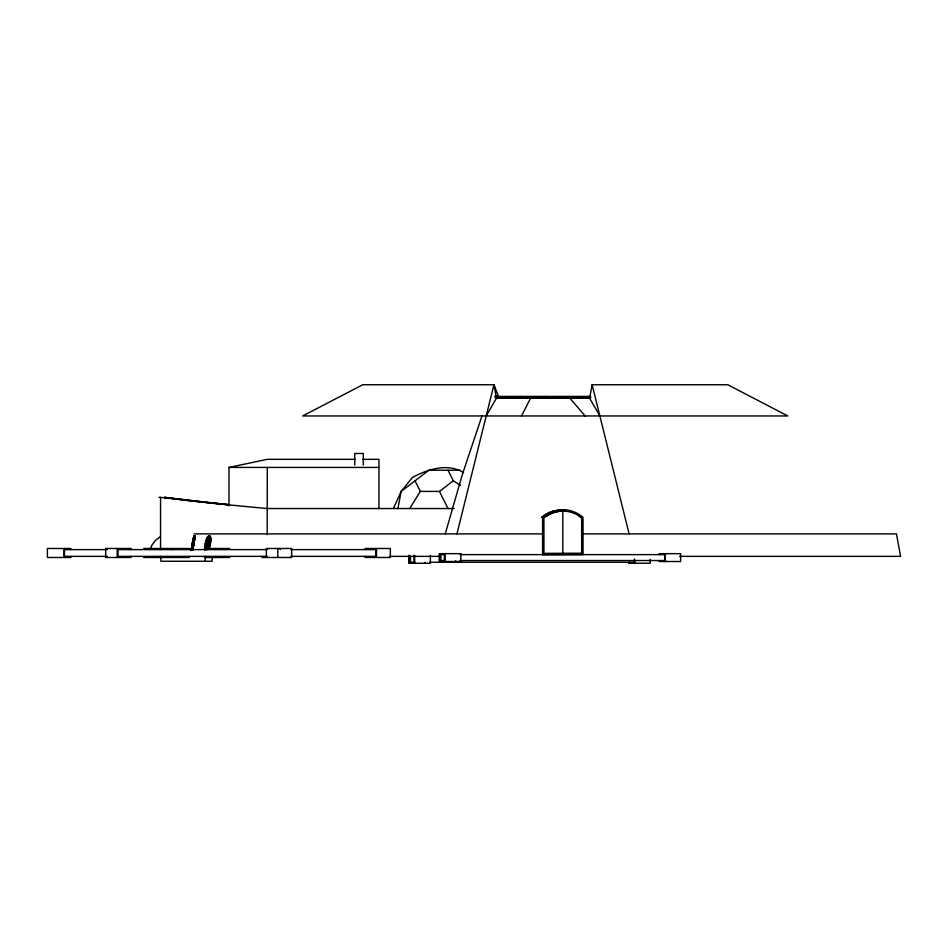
<?xml version="1.0" encoding="UTF-8"?>
<svg xmlns="http://www.w3.org/2000/svg" width="948" height="948" viewBox="0 0 948 948"><rect width="100%" height="100%" fill="white"/><g stroke="black" fill="none" stroke-linecap="round" stroke-linejoin="round"><path stroke-width="1.42" d="M205.775 549.461C204.495 535.205 212.802 535.869 206.439 549.461M205.657 549.224L206.948 549.473L207.091 544.282L209.046 538.855L207.754 538.606M207.375 549.721C213.727 530.205 204.294 533.914 204.792 550.421M207.683 548.928L208.975 549.165C209.721 546.261 212.933 536.378 209.058 536.675M192.48 542.54L193.807 535.952L195.169 536.13L192.681 549.804L191.306 549.567L192.077 544.721L193.688 544.97L194.719 538.618L193.949 542.09M192.681 549.804L192.847 548.205M194.091 542.777L192.764 542.54L193.866 535.952M209.97 542.126L209.982 539.815M194.269 542.173L192.882 541.841L193.404 538.417L192.622 541.841M191.034 550.504L191.946 545.444L193.274 545.692L192.942 547.66M192.468 550.041L192.74 548.359M192.906 547.399L193.404 544.97M192.634 543.263L192.942 541.924M192.207 543.986L191.946 545.1L193.274 545.337L193.534 544.235M192.337 542.967L192.136 544.034L193.878 544.282M193.463 544.282L193.665 543.216M498.636 396.856L494.015 384.758L362.693 384.758L302.696 415.959L787.8 415.959L727.803 384.758L592.121 384.758L589.609 398.207L599.859 415.959M192.349 543.263L192.527 541.924M192.361 544.721L191.354 549.567M191.141 549.793L192.764 550.041L193.688 544.97M397.887 508.531L401.158 491.408L412.439 477.448C427.844 469.248 447.373 462.825 463.536 472.495M191.283 550.504L192.231 545.444L193.558 545.692M193.807 542.777L194.731 537.812M194.861 537.22L195.169 536.13M456.96 533.878L493.944 384.758L496.456 398.207L486.206 415.959M445.24 533.878L462.292 474.711L481.975 415.959M209.366 545.728L208.987 547.091M150.282 549.176L151.929 545.1L155.472 540.407L160.117 536.793M393.716 507.737L401.158 491.408L428.875 470.232L459.875 470.232M521.519 415.959L530.916 397.532M409.726 508.531L420.308 491.408L439.469 491.408L453.322 480.814L460.669 485.352M561.465 511.162L559.284 511.292A29.246 29.222 90 0 0 546.249 516.222L543.927 518.035L543.951 553.348L581.681 553.229L581.657 518.035L579.37 516.222A29.246 29.222 -90 0 0 566.323 511.292L561.453 511.162M229.001 505.805L229.001 467.423L267.277 459.33L355.441 459.33M494.655 396.406L590.663 396.406M495.235 397.532L590.853 397.532M362.788 459.33L378.951 459.33L378.951 508.756M229.001 467.423L378.951 467.423M159.003 497.297L164.395 497.771A202.054 8.366 4.9 0 0 167.026 498.091M454.175 508.543L267.206 508.543A202.054 8.153 4.9 0 1 164.395 497.771M561.737 509.728L562.816 509.728A30.597 30.573 -90 0 1 583.032 517.371L583.032 554.568L542.6 554.699L542.6 517.371A30.597 30.573 90 0 1 562.816 509.728M542.6 517.371L541.533 517.371A30.597 30.573 -90 0 1 553.265 510.936M194.044 533.878L543.05 533.878M582.499 533.878L896.452 533.878L900.6 556.358L679.609 556.358M143.598 548.489L189.316 548.489M204.401 548.489L229.724 548.489M107.231 549.615L64.452 549.615L64.452 556.358L107.231 556.358M267.253 549.615L118.073 549.615L118.073 556.358L267.36 556.358M290.882 549.615L375.775 549.615L375.775 556.358L290.882 556.358M659.038 553.656L680.628 553.656L680.628 561.512L659.038 561.512M445.359 554.627L440.927 554.627L440.927 560.529L445.359 560.529M460.076 554.627L665.662 554.627M389.403 556.358L440.073 556.358M143.598 557.483L189.316 557.483M204.401 557.483L229.724 557.483M665.662 560.529L460.076 560.529L460.076 561.512M414.94 562.259L410.508 562.259L410.508 556.358M635.243 562.259L429.657 562.259L429.657 563.242M628.619 563.242L650.21 563.242L650.21 559.308M193.807 535.952L195.181 536.201M193.854 536.165L195.181 536.402M193.807 536.509L195.134 536.746M193.748 536.983L195.075 537.22M193.665 537.563L194.992 537.812M193.558 538.274L194.885 538.511M193.262 538.274L194.731 538.665M193.321 538.559L194.719 538.808M193.262 538.796L194.696 539.045M193.428 539.068L194.755 539.317M193.096 539.068L194.648 539.365M193.084 539.531L194.589 539.779M192.918 539.957L194.601 540.206M192.989 540.016L194.316 540.265M192.871 540.573L194.423 540.81M193.119 540.917L194.447 541.166M193.001 541.178L194.328 541.427M192.752 541.178L194.079 541.427M194.079 543.216L192.752 542.967L192.361 545.1L193.688 545.337M191.828 546.143L193.487 546.392M191.97 546.806L193.285 547.043M191.709 546.806L193.037 547.043M191.97 547.15L193.297 547.399M191.78 548.11L193.108 548.359M191.449 548.454L192.954 548.691M191.389 548.856L192.859 549.105M191.271 548.999L192.93 549.236M191.342 549.188L192.788 549.425M191.318 549.425L192.717 549.662M208.596 535.81L210.112 536.13M208.335 535.881L210.314 536.343M209.2 536.438L210.48 536.675M209.33 536.9L210.622 537.149M209.425 537.492L210.717 537.741M207.15 537.492L208.442 537.741M209.484 538.203L210.764 538.452M207.944 538.464L209.567 538.701M209.496 538.997L210.788 539.246M207.553 538.843L208.833 539.092M207.339 539.163L208.631 539.412M207.126 539.566L208.418 539.815M209.472 539.886L210.764 540.135M206.226 539.886L208.193 540.301M209.401 540.846L210.693 541.095M206.7 540.609L207.991 540.858M206.486 541.225L207.778 541.474M209.295 541.853L210.586 542.102M206.297 541.877L207.588 542.126M209.153 542.896L210.444 543.145M206.119 542.576L207.411 542.825M205.443 542.896L206.735 543.145M205.953 543.299L207.245 543.548M208.975 543.962L210.266 544.211M208.382 544.034L209.674 544.282M205.242 543.962L207.091 544.282M208.24 544.768L209.532 545.017M208.761 545.029L210.053 545.278M205.68 544.768L206.972 545.017M205.586 545.491L206.877 545.728M208.524 546.072L209.816 546.321M205.515 546.178L206.806 546.427M208.264 547.079L209.555 547.328M205.467 546.842L206.759 547.091M205.443 547.446L206.735 547.695M207.28 548.003L209.271 548.288M205.455 548.003L206.747 548.252M205.503 548.489L206.782 548.738M205.562 548.892L206.854 549.141M579.346 516.222L581.657 518.035M585.106 415.959L569.333 397.532M448.037 470.232L453.322 480.814M439.469 491.408L448.037 508.531M415.023 480.814L420.308 491.408M592.121 384.758L629.116 533.878M664.927 553.656L664.927 561.512M664.88 554.627L664.88 560.529M664.204 553.656L664.204 554.627M664.204 560.529L664.204 561.512M659.761 553.656L659.761 554.627M659.761 560.529L659.761 561.512M634.508 559.308L634.508 563.242M634.461 559.308L634.461 562.259M633.785 562.259L633.785 563.242M629.354 562.259L629.354 563.242M589.609 397.532L589.609 398.207L496.456 398.207L496.456 397.532M570.269 396.406L570.269 397.532M562.792 511.162L562.792 553.288M545.242 396.406L545.242 397.532M520.227 396.406L520.227 397.532M496.918 396.406L496.918 397.532M455.644 560.529L455.644 561.512M445.098 553.656L445.098 561.512M444.375 553.656L444.375 561.512M439.943 553.656L439.943 561.512M430.38 555.374L430.38 563.242L408.813 563.242L408.813 555.374M425.237 562.259L425.237 563.242M414.679 555.374L414.679 563.242M413.956 555.374L413.956 563.242M409.536 555.374L409.536 563.242M376.498 548.489L376.498 557.483M365.027 549.615L365.027 548.489L390.351 548.489L390.351 557.483L365.027 557.483L365.027 556.358M363.297 465.065L363.297 453.488L354.753 453.488L354.753 465.065M280.193 548.489L280.193 549.615M277.811 548.489L277.811 557.483M267.277 467.423L267.206 534.625M266.341 557.483L266.341 548.489L291.664 548.489L291.664 557.483L262.027 557.483L262.027 556.358M215.871 548.489L215.871 549.615M215.871 556.358L215.871 557.483M212.186 557.08L212.186 561.252L160.887 561.252L160.887 557.08M205.218 556.215L205.218 561.252M172.69 548.489L172.69 549.615M160.556 497.297L160.556 548.975M160.248 548.489L160.248 549.615M160.248 556.358L160.248 557.483M131.073 549.615L131.073 548.489L105.714 548.489L105.714 557.483L131.073 557.483L131.073 556.358M117.197 548.489L117.197 557.483M70.887 549.615L70.887 548.489L47.4 548.489L47.4 557.483L70.887 557.483L70.887 556.358M64.026 548.489L64.026 557.483M226.833 504.656A202.054 8.366 4.9 0 1 203.678 502.25M201.047 501.966A202.054 8.366 4.9 0 1 194.553 501.255M192.006 500.982A202.054 8.366 4.9 0 1 186.543 500.366M183.651 500.034A202.054 8.366 4.9 0 1 180.784 499.714M175.179 499.063A202.054 8.366 4.9 0 1 172.418 498.743M558.064 509.953A30.597 30.573 -90 0 1 565.411 509.953M546.273 516.222A29.246 29.222 -90 0 1 559.308 511.292M460.799 553.656L439.22 553.656L439.22 561.512L460.799 561.512L460.799 553.656M167.879 497.724L164.549 497.297L167.879 497.724A196.793 8.425 5.1 0 0 228.669 504.656A196.793 8.2 5.1 0 1 167.879 497.724"/></g></svg>
